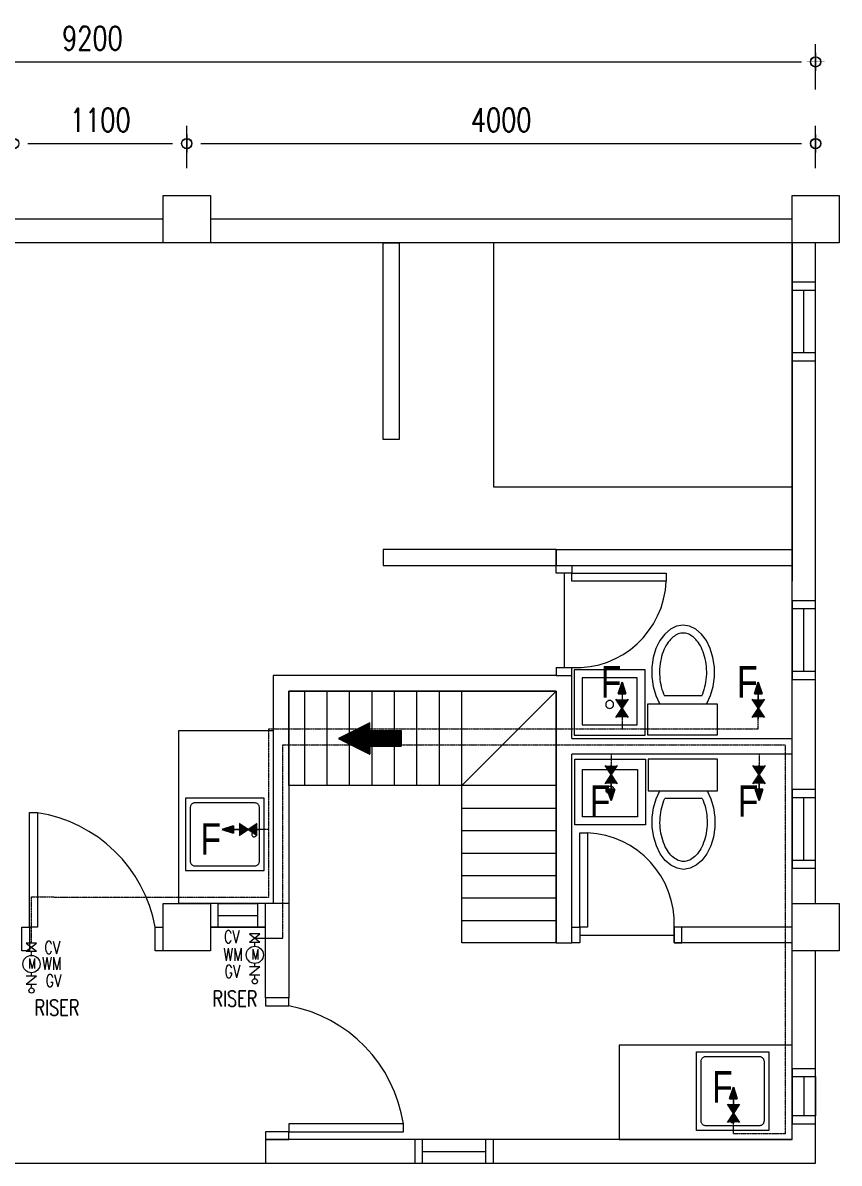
# Model space of a CAD drawing. Header units: millimetres. Extents: x 1634676 to 2610633, y -385676 to -37463.
# Drawn here: x 2103232 to 2108424, y -230924 to -223676 of the extents above; entities that cross this region are included whole.
import ezdxf

# ---------------------------------------------------------------- set-up
doc = ezdxf.new("R2010")
doc.units = ezdxf.units.MM
doc.header["$MEASUREMENT"] = 0
doc.linetypes.add('CENTER', pattern=[2, 1.25, -0.25, 0.25, -0.25])
doc.linetypes.add('PHANTOMX2', pattern=[5, 2.5, -0.5, 0.5, -0.5, 0.5, -0.5])
doc.layers.get('0').update_dxf_attribs({"lineweight": 15})
doc.layers.get('Defpoints').update_dxf_attribs({"color": 250})
for name, color, linetype, lineweight in [('.1', 1, 'Continuous', 9), ('.15', 7, 'Continuous', 15), ('.2', 2, 'Continuous', 20), ('ST-DIM_E', 250, 'Continuous', 13), ('ST-HATCH_E', 250, 'Continuous', 9)]:
    doc.layers.add(name, color=color, linetype=linetype, lineweight=lineweight)
doc.layers.add('WATER LINE', color=2, linetype='CENTER')
doc.styles.add('specs100', font='GOTHIC.TTF', dxfattribs={"height": 0.21})
doc.styles.add('ST_TEXT', font='romans.shx', dxfattribs={"width": 0.75})
doc.dimstyles.new('ST_D75', dxfattribs={"dimscale": 75, "dimtxt": 2, "dimasz": 1.2, "dimexe": 1.5, "dimexo": 1, "dimgap": 1, "dimtad": 1, "dimdec": 0, "dimzin": 1, "dimdsep": 46, "dimtxsty": 'ST_TEXT', "dimblk": 'OpenIndicator', "dimcen": 1, "dimclrd": 256, "dimclre": 256, "dimclrt": 7, "dimadec": 0, "dimazin": 0, "dimtfac": 1, "dimtdec": 0, "dimtix": 1, "dimtmove": 2, "dimatfit": 3, "dimldrblk": 'OPEN90', "dimfxl": 0.075, "dimlwd": -1, "dimlwe": -1, "dimarcsym": 0})

# ---------------------------------------------------------------- blocks, each defined once
blk = doc.blocks.new('890980890000')
at = {"layer": '.1'}
h = blk.add_hatch(dxfattribs=at)
h.set_pattern_fill('_USER', color=256, scale=0.5, angle=180, pattern_type=0)
h.set_pattern_definition([(180, (2050568.2509, -104537), (-2e-16, -0.5), [])])
h.paths.add_polyline_path([(2034683.3, -111297), (2034883.3, -111397), (2034883.3, -111347), (2034883.3, -111247), (2034883.3, -111197)])
h.paths.add_polyline_path([(2034883.3, -111247), (2034883.3, -111347), (2035083.3, -111347), (2035083.3, -111247)])
for p, q in [((2037719, -107997), (2028519, -107997)), ((2037719, -113997), (2037719, -107997)), ((2037569, -108147), (2028669, -108147)), ((2034969, -108147), (2035069, -108147)), ((2034969, -109397), (2034969, -108147)), ((2035669, -108147), (2034969, -108147)), ((2035069, -108147), (2035069, -109397)), ((2037569, -108147), (2035669, -108147)), ((2035669, -108147), (2035669, -109697)), ((2037569, -113847), (2037569, -108147)), ((2037569, -108147), (2037569, -110147)), ((2035069, -109397), (2034969, -109397)), ((2035669, -109697), (2037569, -109697)), ((2036069, -110097), (2034969, -110097)), ((2034969, -110097), (2034969, -110197)), ((2036069, -110097), (2037569, -110097)), ((2036069, -110097), (2036069, -110197)), ((2036069, -110197), (2036069, -110097)), ((2037569, -110097), (2037569, -110297)), ((2034969, -110197), (2036069, -110197)), ((2036069, -110197), (2037569, -110197)), ((2036069, -110197), (2036169, -110197)), ((2036069, -110247), (2036069, -110197)), ((2036069, -110197), (2036069, -110197)), ((2036169, -110247), (2036069, -110247)), ((2036119, -110247), (2036119, -110847)), ((2036169, -110197), (2036169, -110247)), ((2036169, -110247), (2036769, -110247)), ((2036169, -110297), (2036169, -110247)), ((2036769, -110247), (2036769, -110297)), ((2036769, -110297), (2036169, -110297)), ((2036795.4, -110602.8), (2036759.3, -110633.8)), ((2036835, -110583.6), (2036795.4, -110602.8)), ((2036876.3, -110577.1), (2036835, -110583.6)), ((2036917.7, -110583.6), (2036876.3, -110577.1)), ((2036957.3, -110602.8), (2036917.7, -110583.6)), ((2036993.4, -110633.8), (2036957.3, -110602.8)), ((2036728.3, -110675.4), (2036703.6, -110725.8)), ((2036759.3, -110633.8), (2036728.3, -110675.4)), ((2036788.6, -110676.3), (2036781.1, -110686.1)), ((2036796.4, -110667.3), (2036788.6, -110676.3)), ((2036804.4, -110659.3), (2036796.4, -110667.3)), ((2036812.5, -110652.2), (2036804.4, -110659.3)), ((2036820.6, -110646.1), (2036812.5, -110652.2)), ((2036828.7, -110640.8), (2036820.6, -110646.1)), ((2036836.8, -110636.5), (2036828.7, -110640.8)), ((2036844.9, -110633), (2036836.8, -110636.5)), ((2036852.9, -110630.4), (2036844.9, -110633)), ((2036860.7, -110628.5), (2036852.9, -110630.4)), ((2036868.6, -110627.4), (2036860.7, -110628.5)), ((2036876.3, -110627.1), (2036868.6, -110627.4)), ((2036884.1, -110627.4), (2036876.3, -110627.1)), ((2036891.9, -110628.5), (2036884.1, -110627.4)), ((2036899.8, -110630.4), (2036891.9, -110628.5)), ((2036907.8, -110633), (2036899.8, -110630.4)), ((2036915.8, -110636.5), (2036907.8, -110633)), ((2036923.9, -110640.8), (2036915.8, -110636.5)), ((2036932.1, -110646.1), (2036923.9, -110640.8)), ((2036940.2, -110652.2), (2036932.1, -110646.1)), ((2036948.3, -110659.3), (2036940.2, -110652.2)), ((2036956.3, -110667.3), (2036948.3, -110659.3)), ((2036964, -110676.3), (2036956.3, -110667.3)), ((2036971.6, -110686.1), (2036964, -110676.3)), ((2037024.4, -110675.4), (2036993.4, -110633.8)), ((2037049, -110725.8), (2037024.4, -110675.4)), ((2036703.6, -110725.8), (2036686.5, -110782.6)), ((2036748.9, -110747.4), (2036743.9, -110761.7)), ((2036754.4, -110733.7), (2036748.9, -110747.4)), ((2036760.5, -110720.6), (2036754.4, -110733.7)), ((2036767, -110708.3), (2036760.5, -110720.6)), ((2036773.8, -110696.8), (2036767, -110708.3)), ((2036781.1, -110686.1), (2036773.8, -110696.8)), ((2036978.8, -110696.8), (2036971.6, -110686.1)), ((2036985.7, -110708.3), (2036978.8, -110696.8)), ((2036992.2, -110720.6), (2036985.7, -110708.3)), ((2036998.2, -110733.7), (2036992.2, -110720.6)), ((2037003.8, -110747.4), (2036998.2, -110733.7)), ((2037008.8, -110761.7), (2037003.8, -110747.4)), ((2037066.2, -110782.6), (2037049, -110725.8)), ((2036686.5, -110782.6), (2036677.6, -110843.6)), ((2036730, -110823.6), (2036728.1, -110839.9)), ((2036732.5, -110807.5), (2036730, -110823.6)), ((2036735.7, -110791.8), (2036732.5, -110807.5)), ((2036739.5, -110776.5), (2036735.7, -110791.8)), ((2036743.9, -110761.7), (2036739.5, -110776.5)), ((2037013.2, -110776.5), (2037008.8, -110761.7)), ((2037017, -110791.8), (2037013.2, -110776.5)), ((2037020.2, -110807.5), (2037017, -110791.8)), ((2037022.7, -110823.6), (2037020.2, -110807.5)), ((2037024.6, -110839.9), (2037022.7, -110823.6)), ((2037075.1, -110843.6), (2037066.2, -110782.6)), ((2036069, -110897), (2034269, -110897)), ((2034269, -110897), (2034269, -112347)), ((2036069, -110847), (2036069, -110897)), ((2036069, -110847), (2036169, -110847)), ((2036069, -110897), (2036169, -110897)), ((2036069, -110897), (2036169, -110897)), ((2036169, -110897), (2036169, -110847)), ((2036169, -111297), (2036169, -110897)), ((2036184.1, -110861.1), (2036184.1, -111277.1)), ((2036634.1, -110861.1), (2036184.1, -110861.1)), ((2036634.1, -111277.1), (2036634.1, -110861.1)), ((2036677.6, -110843.6), (2036677.3, -110906)), ((2036726.9, -110856.3), (2036726.4, -110872.9)), ((2036726.4, -110872.9), (2036726.5, -110889.5)), ((2036726.5, -110889.5), (2036727.4, -110906)), ((2036728.1, -110839.9), (2036726.9, -110856.3)), ((2037025.8, -110856.3), (2037024.6, -110839.9)), ((2037025.3, -110906), (2037026.1, -110889.5)), ((2037026.3, -110872.9), (2037025.8, -110856.3)), ((2037026.1, -110889.5), (2037026.3, -110872.9)), ((2037075.4, -110906), (2037075.1, -110843.6)), ((2036234.1, -110911.1), (2036234.1, -111211.1)), ((2036584.1, -110911.1), (2036234.1, -110911.1)), ((2036584.1, -111211.1), (2036584.1, -110911.1)), ((2036677.3, -110906), (2036685.6, -110967.2)), ((2036685.6, -110967.2), (2036702.1, -111024.4)), ((2036727.4, -110906), (2036728.9, -110922.4)), ((2036728.9, -110922.4), (2036731.1, -110938.6)), ((2036731.1, -110938.6), (2036734, -110954.5)), ((2036734, -110954.5), (2036737.5, -110970)), ((2036737.5, -110970), (2036741.6, -110985.1)), ((2037011, -110985.1), (2037015.2, -110970)), ((2037015.2, -110970), (2037018.7, -110954.5)), ((2037018.7, -110954.5), (2037021.5, -110938.6)), ((2037021.5, -110938.6), (2037023.7, -110922.4)), ((2037023.7, -110922.4), (2037025.3, -110906)), ((2037050.6, -111024.4), (2037067.1, -110967.2)), ((2037067.1, -110967.2), (2037075.4, -110906)), ((2034369, -110997), (2036069, -110997)), ((2036069, -110997), (2034369, -110997)), ((2034369, -110997), (2034369, -110997)), ((2034369, -110997), (2034369, -112347)), ((2034469, -111597), (2034469, -110997)), ((2034611.8, -111597), (2034611.8, -110997)), ((2034754.7, -111597), (2034754.7, -110997)), ((2034897.5, -111597), (2034897.5, -110997)), ((2035040.4, -111597), (2035040.4, -110997)), ((2035183.3, -111597), (2035183.3, -110997)), ((2035326.1, -111597), (2035326.1, -110997)), ((2035469, -111597), (2036069, -110997)), ((2036069, -110997), (2036069, -110997)), ((2036069, -112597), (2036069, -110997)), ((2036702.1, -111024.4), (2036726.2, -111075.3)), ((2036741.6, -110985.1), (2036746.3, -110999.7)), ((2036746.3, -110999.7), (2036751.6, -111013.7)), ((2036751.6, -111013.7), (2036757.4, -111027.1)), ((2036995.3, -111027.1), (2036757.4, -111027.1)), ((2036995.3, -111027.1), (2037001.1, -111013.7)), ((2037001.1, -111013.7), (2037006.3, -110999.7)), ((2037006.3, -110999.7), (2037011, -110985.1)), ((2037026.5, -111075.3), (2037050.6, -111024.4)), ((2036384.9, -111074.8), (2036384.1, -111081.2)), ((2036384.1, -111081.2), (2036384.9, -111087.7)), ((2036387.4, -111068.7), (2036384.9, -111074.8)), ((2036384.9, -111087.7), (2036387.4, -111093.7)), ((2036391.4, -111063.5), (2036387.4, -111068.7)), ((2036387.4, -111093.7), (2036391.4, -111098.9)), ((2036396.6, -111059.6), (2036391.4, -111063.5)), ((2036391.4, -111098.9), (2036396.6, -111102.9)), ((2036402.6, -111057.1), (2036396.6, -111059.6)), ((2036396.6, -111102.9), (2036402.6, -111105.4)), ((2036409.1, -111056.2), (2036402.6, -111057.1)), ((2036402.6, -111105.4), (2036409.1, -111106.2)), ((2036415.6, -111057.1), (2036409.1, -111056.2)), ((2036409.1, -111106.2), (2036415.6, -111105.4)), ((2036421.6, -111059.6), (2036415.6, -111057.1)), ((2036415.6, -111105.4), (2036421.6, -111102.9)), ((2036426.8, -111063.5), (2036421.6, -111059.6)), ((2036421.6, -111102.9), (2036426.8, -111098.9)), ((2036430.7, -111068.7), (2036426.8, -111063.5)), ((2036426.8, -111098.9), (2036430.7, -111093.7)), ((2036433.2, -111074.8), (2036430.7, -111068.7)), ((2036430.7, -111093.7), (2036433.2, -111087.7)), ((2036434.1, -111081.2), (2036433.2, -111074.8)), ((2036433.2, -111087.7), (2036434.1, -111081.2)), ((2036651.9, -111077.1), (2037091.9, -111077.1)), ((2036651.9, -111277.1), (2036651.9, -111077.1)), ((2037091.9, -111077.1), (2037091.9, -111277.1)), ((2033669, -111247), (2034269, -111247)), ((2033669, -112347), (2033669, -111247)), ((2034269, -111247), (2034269, -112347)), ((2034883.3, -111197), (2034683.3, -111297)), ((2034883.3, -111247), (2034883.3, -111197)), ((2036234.1, -111211.1), (2036584.1, -111211.1)), ((2034683.3, -111297), (2034883.3, -111397)), ((2036169, -111297), (2037569, -111297)), ((2036184.1, -111277.1), (2036634.1, -111277.1)), ((2037091.9, -111277.1), (2036651.9, -111277.1)), ((2034883.3, -111347), (2034883.3, -111397)), ((2037569, -111397), (2036169, -111397)), ((2036169, -112597), (2036169, -111397)), ((2036186.7, -111845.3), (2036186.7, -111429.3)), ((2036186.7, -111429.3), (2036636.7, -111429.3)), ((2036636.7, -111429.3), (2036636.7, -111845.3)), ((2037094.5, -111429.3), (2036654.5, -111429.3)), ((2036654.5, -111429.3), (2036654.5, -111629.3)), ((2037094.5, -111629.3), (2037094.5, -111429.3)), ((2036236.7, -111795.3), (2036236.7, -111495.3)), ((2036236.7, -111495.3), (2036586.7, -111495.3)), ((2036586.7, -111495.3), (2036586.7, -111795.3)), ((2036386.7, -111625.2), (2036387.5, -111618.7)), ((2036387.5, -111631.6), (2036386.7, -111625.2)), ((2036387.5, -111618.7), (2036390, -111612.7)), ((2036390, -111612.7), (2036394, -111607.5)), ((2036394, -111607.5), (2036399.2, -111603.5)), ((2036399.2, -111603.5), (2036405.2, -111601)), ((2036405.2, -111601), (2036411.7, -111600.2)), ((2036411.7, -111600.2), (2036418.1, -111601)), ((2036418.1, -111601), (2036424.2, -111603.5)), ((2036424.2, -111603.5), (2036429.3, -111607.5)), ((2036429.3, -111607.5), (2036433.3, -111612.7)), ((2036433.3, -111612.7), (2036435.8, -111618.7)), ((2036435.8, -111618.7), (2036436.7, -111625.2)), ((2036436.7, -111625.2), (2036435.8, -111631.6)), ((2033710.9, -111677.1), (2033710.9, -112137.1)), ((2034210.9, -111677.1), (2033710.9, -111677.1)), ((2034210.9, -112137.1), (2034210.9, -111677.1)), ((2036390, -111637.7), (2036387.5, -111631.6)), ((2036394, -111642.9), (2036390, -111637.7)), ((2036399.2, -111646.8), (2036394, -111642.9)), ((2036405.2, -111649.3), (2036399.2, -111646.8)), ((2036411.7, -111650.2), (2036405.2, -111649.3)), ((2036418.1, -111649.3), (2036411.7, -111650.2)), ((2036424.2, -111646.8), (2036418.1, -111649.3)), ((2036429.3, -111642.9), (2036424.2, -111646.8)), ((2036433.3, -111637.7), (2036429.3, -111642.9)), ((2036435.8, -111631.6), (2036433.3, -111637.7)), ((2036654.5, -111629.3), (2037094.5, -111629.3)), ((2036688.1, -111739.2), (2036704.7, -111682)), ((2036704.7, -111682), (2036728.8, -111631.1)), ((2036748.9, -111706.7), (2036754.2, -111692.7)), ((2036754.2, -111692.7), (2036760, -111679.3)), ((2036997.9, -111679.3), (2036760, -111679.3)), ((2036997.9, -111679.3), (2037003.6, -111692.7)), ((2037003.6, -111692.7), (2037008.9, -111706.7)), ((2037029, -111631.1), (2037053.1, -111682)), ((2037053.1, -111682), (2037069.7, -111739.2)), ((2033741.1, -111733.2), (2033740.9, -111737.1)), ((2033740.9, -111737.1), (2033740.9, -112077.1)), ((2033741.9, -111729.3), (2033741.1, -111733.2)), ((2033743.2, -111725.6), (2033741.9, -111729.3)), ((2033744.9, -111722.1), (2033743.2, -111725.6)), ((2033747.1, -111718.8), (2033744.9, -111722.1)), ((2033749.7, -111715.9), (2033747.1, -111718.8)), ((2033752.6, -111713.3), (2033749.7, -111715.9)), ((2033755.9, -111711.1), (2033752.6, -111713.3)), ((2033759.4, -111709.4), (2033755.9, -111711.1)), ((2033763.1, -111708.1), (2033759.4, -111709.4)), ((2033767, -111707.3), (2033763.1, -111708.1)), ((2033770.9, -111707.1), (2033767, -111707.3)), ((2034150.9, -111707.1), (2033770.9, -111707.1)), ((2034154.8, -111707.3), (2034150.9, -111707.1)), ((2034158.6, -111708.1), (2034154.8, -111707.3)), ((2034162.4, -111709.4), (2034158.6, -111708.1)), ((2034165.9, -111711.1), (2034162.4, -111709.4)), ((2034169.1, -111713.3), (2034165.9, -111711.1)), ((2034172.1, -111715.9), (2034169.1, -111713.3)), ((2034174.7, -111718.8), (2034172.1, -111715.9)), ((2034176.9, -111722.1), (2034174.7, -111718.8)), ((2034178.6, -111725.6), (2034176.9, -111722.1)), ((2034179.9, -111729.3), (2034178.6, -111725.6)), ((2034180.6, -111733.2), (2034179.9, -111729.3)), ((2034180.9, -111737.1), (2034180.6, -111733.2)), ((2034180.9, -112077.1), (2034180.9, -111737.1)), ((2035469, -111739.9), (2036069, -111739.9)), ((2036679.8, -111800.4), (2036688.1, -111739.2)), ((2036731.5, -111784), (2036733.7, -111767.8)), ((2036733.7, -111767.8), (2036736.6, -111751.9)), ((2036736.6, -111751.9), (2036740.1, -111736.4)), ((2036740.1, -111736.4), (2036744.2, -111721.3)), ((2036744.2, -111721.3), (2036748.9, -111706.7)), ((2037008.9, -111706.7), (2037013.6, -111721.3)), ((2037013.6, -111721.3), (2037017.7, -111736.4)), ((2037017.7, -111736.4), (2037021.2, -111751.9)), ((2037021.2, -111751.9), (2037024.1, -111767.8)), ((2037024.1, -111767.8), (2037026.3, -111784)), ((2037069.7, -111739.2), (2037078, -111800.4)), ((2036586.7, -111795.3), (2036236.7, -111795.3)), ((2036680.2, -111862.8), (2036679.8, -111800.4)), ((2036728.9, -111833.5), (2036729.1, -111816.9)), ((2036729.5, -111850.1), (2036728.9, -111833.5)), ((2036729.1, -111816.9), (2036730, -111800.4)), ((2036730, -111800.4), (2036731.5, -111784)), ((2037026.3, -111784), (2037027.9, -111800.4)), ((2037027.9, -111800.4), (2037028.7, -111816.9)), ((2037028.9, -111833.5), (2037028.4, -111850.1)), ((2037028.7, -111816.9), (2037028.9, -111833.5)), ((2037078, -111800.4), (2037077.7, -111862.8)), ((2034132.8, -111903.2), (2034132.3, -111907.1)), ((2034132.3, -111907.1), (2034132.8, -111911)), ((2034134.3, -111899.6), (2034132.8, -111903.2)), ((2034132.8, -111911), (2034134.3, -111914.6)), ((2034136.7, -111896.5), (2034134.3, -111899.6)), ((2034134.3, -111914.6), (2034136.7, -111917.7)), ((2034139.8, -111894.1), (2034136.7, -111896.5)), ((2034143.4, -111892.6), (2034139.8, -111894.1)), ((2034147.3, -111892.1), (2034143.4, -111892.6)), ((2034151.2, -111892.6), (2034147.3, -111892.1)), ((2034154.8, -111894.1), (2034151.2, -111892.6)), ((2034157.9, -111896.5), (2034154.8, -111894.1)), ((2034160.3, -111899.6), (2034157.9, -111896.5)), ((2034157.9, -111917.7), (2034160.3, -111914.6)), ((2034161.8, -111903.2), (2034160.3, -111899.6)), ((2034160.3, -111914.6), (2034161.8, -111911)), ((2034162.3, -111907.1), (2034161.8, -111903.2)), ((2034161.8, -111911), (2034162.3, -111907.1)), ((2035469, -111882.7), (2036069, -111882.7)), ((2036636.7, -111845.3), (2036186.7, -111845.3)), ((2036219, -112497), (2036219, -111897)), ((2036219, -111897), (2036269, -111897)), ((2036269, -111897), (2036269, -112497)), ((2036689.1, -111923.8), (2036680.2, -111862.8)), ((2036730.7, -111866.5), (2036729.5, -111850.1)), ((2036732.5, -111882.8), (2036730.7, -111866.5)), ((2036735.1, -111898.9), (2036732.5, -111882.8)), ((2036738.3, -111914.6), (2036735.1, -111898.9)), ((2036742.1, -111929.9), (2036738.3, -111914.6)), ((2037019.6, -111914.6), (2037015.7, -111929.9)), ((2037022.8, -111898.9), (2037019.6, -111914.6)), ((2037025.3, -111882.8), (2037022.8, -111898.9)), ((2037027.2, -111866.5), (2037025.3, -111882.8)), ((2037028.4, -111850.1), (2037027.2, -111866.5)), ((2037077.7, -111862.8), (2037068.7, -111923.8)), ((2034136.7, -111917.7), (2034139.8, -111920.1)), ((2034139.8, -111920.1), (2034143.4, -111921.6)), ((2034143.4, -111921.6), (2034147.3, -111922.1)), ((2034147.3, -111922.1), (2034151.2, -111921.6)), ((2034151.2, -111921.6), (2034154.8, -111920.1)), ((2034154.8, -111920.1), (2034157.9, -111917.7)), ((2036706.2, -111980.6), (2036689.1, -111923.8)), ((2036730.8, -112031), (2036706.2, -111980.6)), ((2036746.5, -111944.7), (2036742.1, -111929.9)), ((2036751.5, -111959), (2036746.5, -111944.7)), ((2036757, -111972.7), (2036751.5, -111959)), ((2036763, -111985.8), (2036757, -111972.7)), ((2036769.5, -111998.1), (2036763, -111985.8)), ((2036994.8, -111985.8), (2036988.3, -111998.1)), ((2037000.8, -111972.7), (2036994.8, -111985.8)), ((2037006.3, -111959), (2037000.8, -111972.7)), ((2037011.3, -111944.7), (2037006.3, -111959)), ((2037015.7, -111929.9), (2037011.3, -111944.7)), ((2037051.6, -111980.6), (2037027, -112031)), ((2037068.7, -111923.8), (2037051.6, -111980.6)), ((2035469, -112025.6), (2036069, -112025.6)), ((2036761.8, -112072.6), (2036730.8, -112031)), ((2036776.4, -112009.6), (2036769.5, -111998.1)), ((2036783.7, -112020.3), (2036776.4, -112009.6)), ((2036791.2, -112030.1), (2036783.7, -112020.3)), ((2036799, -112039.1), (2036791.2, -112030.1)), ((2036806.9, -112047.1), (2036799, -112039.1)), ((2036815, -112054.2), (2036806.9, -112047.1)), ((2036823.2, -112060.3), (2036815, -112054.2)), ((2036831.3, -112065.6), (2036823.2, -112060.3)), ((2036934.7, -112060.3), (2036926.5, -112065.6)), ((2036942.8, -112054.2), (2036934.7, -112060.3)), ((2036950.9, -112047.1), (2036942.8, -112054.2)), ((2036958.8, -112039.1), (2036950.9, -112047.1)), ((2036966.6, -112030.1), (2036958.8, -112039.1)), ((2036974.2, -112020.3), (2036966.6, -112030.1)), ((2036981.4, -112009.6), (2036974.2, -112020.3)), ((2036988.3, -111998.1), (2036981.4, -112009.6)), ((2037027, -112031), (2036996, -112072.6)), ((2033740.9, -112077.1), (2033741.1, -112081)), ((2033741.1, -112081), (2033741.9, -112084.8)), ((2033741.9, -112084.8), (2033743.2, -112088.6)), ((2033743.2, -112088.6), (2033744.9, -112092.1)), ((2033744.9, -112092.1), (2033747.1, -112095.3)), ((2033747.1, -112095.3), (2033749.7, -112098.3)), ((2033749.7, -112098.3), (2033752.6, -112100.9)), ((2033752.6, -112100.9), (2033755.9, -112103.1)), ((2033755.9, -112103.1), (2033759.4, -112104.8)), ((2033759.4, -112104.8), (2033763.1, -112106.1)), ((2033763.1, -112106.1), (2033767, -112106.8)), ((2033767, -112106.8), (2033770.9, -112107.1)), ((2033770.9, -112107.1), (2034150.9, -112107.1)), ((2034150.9, -112107.1), (2034154.8, -112106.8)), ((2034154.8, -112106.8), (2034158.6, -112106.1)), ((2034158.6, -112106.1), (2034162.4, -112104.8)), ((2034162.4, -112104.8), (2034165.9, -112103.1)), ((2034165.9, -112103.1), (2034169.1, -112100.9)), ((2034169.1, -112100.9), (2034172.1, -112098.3)), ((2034172.1, -112098.3), (2034174.7, -112095.3)), ((2034174.7, -112095.3), (2034176.9, -112092.1)), ((2034176.9, -112092.1), (2034178.6, -112088.6)), ((2034178.6, -112088.6), (2034179.9, -112084.8)), ((2034179.9, -112084.8), (2034180.6, -112081)), ((2034180.6, -112081), (2034180.9, -112077.1)), ((2036797.9, -112103.6), (2036761.8, -112072.6)), ((2036837.5, -112122.8), (2036797.9, -112103.6)), ((2036839.4, -112069.9), (2036831.3, -112065.6)), ((2036878.9, -112129.3), (2036837.5, -112122.8)), ((2036847.5, -112073.4), (2036839.4, -112069.9)), ((2036855.4, -112076), (2036847.5, -112073.4)), ((2036863.3, -112077.9), (2036855.4, -112076)), ((2036871.1, -112079), (2036863.3, -112077.9)), ((2036878.9, -112079.3), (2036871.1, -112079)), ((2036886.7, -112079), (2036878.9, -112079.3)), ((2036920.3, -112122.8), (2036878.9, -112129.3)), ((2036894.5, -112077.9), (2036886.7, -112079)), ((2036902.4, -112076), (2036894.5, -112077.9)), ((2036910.4, -112073.4), (2036902.4, -112076)), ((2036918.4, -112069.9), (2036910.4, -112073.4)), ((2036926.5, -112065.6), (2036918.4, -112069.9)), ((2036959.9, -112103.6), (2036920.3, -112122.8)), ((2036996, -112072.6), (2036959.9, -112103.6)), ((2033710.9, -112136.8), (2034210.9, -112136.8)), ((2035469, -112168.4), (2036069, -112168.4)), ((2034269, -112347), (2033669, -112347)), ((2033919, -112347), (2033869, -112347)), ((2033869, -112347), (2033869, -112497)), ((2034369, -112347), (2033869, -112347)), ((2033919, -112497), (2033919, -112347)), ((2033919, -112347), (2034169, -112347)), ((2034219, -112347), (2034169, -112347)), ((2034169, -112347), (2034169, -112497)), ((2034219, -112497), (2034219, -112347)), ((2034369, -112347), (2034369, -112947)), ((2035469, -112311.3), (2036069, -112311.3)), ((2033919, -112422), (2034169, -112422)), ((2035469, -112454.2), (2036069, -112454.2)), ((2034219, -112497), (2033869, -112497)), ((2033869, -112497), (2033919, -112497)), ((2033919, -112497), (2034169, -112497)), ((2034169, -112497), (2034219, -112497)), ((2034219, -112947), (2034219, -112497)), ((2036169, -112597), (2036169, -112497)), ((2036169, -112497), (2036219, -112497)), ((2036219, -112497), (2036219, -112597)), ((2036269, -112497), (2036219, -112497)), ((2036219, -112547), (2036819, -112547)), ((2036869, -112497), (2036819, -112497)), ((2036819, -112597), (2036819, -112497)), ((2037569, -112497), (2036819, -112497)), ((2036819, -112497), (2036819, -112597)), ((2036869, -112597), (2036869, -112497)), ((2036069, -112597), (2036169, -112597)), ((2036219, -112597), (2036169, -112597)), ((2036819, -112597), (2036869, -112597)), ((2037569, -112597), (2036819, -112597)), ((2034369, -112947), (2034219, -112947)), ((2036469, -113247), (2036469, -113847)), ((2037569, -113247), (2036469, -113247)), ((2036960.7, -113288.9), (2037420.7, -113288.9)), ((2036960.7, -113788.9), (2036960.7, -113288.9)), ((2037420.4, -113288.9), (2037420.4, -113788.9)), ((2037569, -113847), (2037569, -113247)), ((2036990.7, -113348.9), (2036990.9, -113344.9)), ((2036990.7, -113728.9), (2036990.7, -113348.9)), ((2036990.9, -113344.9), (2036991.7, -113341.1)), ((2036991.7, -113341.1), (2036993, -113337.4)), ((2036993, -113337.4), (2036994.7, -113333.9)), ((2036994.7, -113333.9), (2036996.9, -113330.6)), ((2036996.9, -113330.6), (2036999.5, -113327.6)), ((2036999.5, -113327.6), (2037002.4, -113325.1)), ((2037002.4, -113325.1), (2037005.7, -113322.9)), ((2037005.7, -113322.9), (2037009.2, -113321.1)), ((2037009.2, -113321.1), (2037012.9, -113319.9)), ((2037012.9, -113319.9), (2037016.8, -113319.1)), ((2037016.8, -113319.1), (2037020.7, -113318.9)), ((2037020.7, -113318.9), (2037360.7, -113318.9)), ((2037360.7, -113318.9), (2037364.6, -113319.1)), ((2037364.6, -113319.1), (2037368.4, -113319.9)), ((2037368.4, -113319.9), (2037372.2, -113321.1)), ((2037372.2, -113321.1), (2037375.7, -113322.9)), ((2037375.7, -113322.9), (2037378.9, -113325.1)), ((2037378.9, -113325.1), (2037381.9, -113327.6)), ((2037381.9, -113327.6), (2037384.5, -113330.6)), ((2037384.5, -113330.6), (2037386.7, -113333.9)), ((2037386.7, -113333.9), (2037388.4, -113337.4)), ((2037388.4, -113337.4), (2037389.7, -113341.1)), ((2037389.7, -113341.1), (2037390.4, -113344.9)), ((2037390.4, -113344.9), (2037390.7, -113348.9)), ((2037390.7, -113348.9), (2037390.7, -113728.9)), ((2037569, -113397), (2037569, -113447)), ((2037719, -113397), (2037569, -113397)), ((2037719, -113447), (2037719, -113397)), ((2037569, -113447), (2037719, -113447)), ((2037569, -113447), (2037569, -113697)), ((2037644, -113447), (2037644, -113697)), ((2037719, -113447), (2037719, -113697)), ((2037175.7, -113725.3), (2037176.2, -113721.4)), ((2037176.2, -113729.2), (2037175.7, -113725.3)), ((2037176.2, -113721.4), (2037177.7, -113717.8)), ((2037177.7, -113717.8), (2037180.1, -113714.7)), ((2037180.1, -113714.7), (2037183.2, -113712.3)), ((2037183.2, -113712.3), (2037186.8, -113710.8)), ((2037186.8, -113710.8), (2037190.7, -113710.3)), ((2037190.7, -113710.3), (2037194.6, -113710.8)), ((2037194.6, -113710.8), (2037198.2, -113712.3)), ((2037198.2, -113712.3), (2037201.3, -113714.7)), ((2037201.3, -113714.7), (2037203.7, -113717.8)), ((2037203.7, -113717.8), (2037205.2, -113721.4)), ((2037205.2, -113721.4), (2037205.7, -113725.3)), ((2037205.7, -113725.3), (2037205.2, -113729.2)), ((2037569, -113697), (2037569, -113747)), ((2037719, -113697), (2037569, -113697)), ((2037719, -113747), (2037719, -113697)), ((2037420.7, -113788.9), (2036960.7, -113788.9)), ((2036990.9, -113732.8), (2036990.7, -113728.9)), ((2036991.7, -113736.6), (2036990.9, -113732.8)), ((2036993, -113740.3), (2036991.7, -113736.6)), ((2036994.7, -113743.9), (2036993, -113740.3)), ((2036996.9, -113747.1), (2036994.7, -113743.9)), ((2036999.5, -113750.1), (2036996.9, -113747.1)), ((2037002.4, -113752.7), (2036999.5, -113750.1)), ((2037005.7, -113754.8), (2037002.4, -113752.7)), ((2037009.2, -113756.6), (2037005.7, -113754.8)), ((2037012.9, -113757.8), (2037009.2, -113756.6)), ((2037016.8, -113758.6), (2037012.9, -113757.8)), ((2037020.7, -113758.9), (2037016.8, -113758.6)), ((2037360.7, -113758.9), (2037020.7, -113758.9)), ((2037177.7, -113732.8), (2037176.2, -113729.2)), ((2037180.1, -113735.9), (2037177.7, -113732.8)), ((2037183.2, -113738.3), (2037180.1, -113735.9)), ((2037186.8, -113739.8), (2037183.2, -113738.3)), ((2037190.7, -113740.3), (2037186.8, -113739.8)), ((2037194.6, -113739.8), (2037190.7, -113740.3)), ((2037198.2, -113738.3), (2037194.6, -113739.8)), ((2037201.3, -113735.9), (2037198.2, -113738.3)), ((2037203.7, -113732.8), (2037201.3, -113735.9)), ((2037205.2, -113729.2), (2037203.7, -113732.8)), ((2037364.6, -113758.6), (2037360.7, -113758.9)), ((2037368.4, -113757.8), (2037364.6, -113758.6)), ((2037372.2, -113756.6), (2037368.4, -113757.8)), ((2037375.7, -113754.8), (2037372.2, -113756.6)), ((2037378.9, -113752.7), (2037375.7, -113754.8)), ((2037381.9, -113750.1), (2037378.9, -113752.7)), ((2037384.5, -113747.1), (2037381.9, -113750.1)), ((2037386.7, -113743.9), (2037384.5, -113747.1)), ((2037388.4, -113740.3), (2037386.7, -113743.9)), ((2037389.7, -113736.6), (2037388.4, -113740.3)), ((2037390.4, -113732.8), (2037389.7, -113736.6)), ((2037390.7, -113728.9), (2037390.4, -113732.8)), ((2037569, -113747), (2037719, -113747)), ((2037569, -113847), (2034219, -113847)), ((2034219, -113847), (2034219, -113997)), ((2037569, -113847), (2036169, -113847)), ((2036469, -113847), (2037569, -113847)), ((2028519, -113997), (2037719, -113997))]:
    blk.add_line(p, q, dxfattribs=at)
for points in [[(2037719, -108397), (2037569, -108397), (2037569, -108897), (2037719, -108897), (2037719, -108397)], [(2037569, -108447), (2037569, -108447), (2037719, -108447)], [(2037644, -108847), (2037644, -108447)], [(2037719, -108847), (2037719, -108847), (2037569, -108847)], [(2037719, -110422), (2037569, -110422), (2037569, -110922), (2037719, -110922), (2037719, -110422)], [(2037569, -110472), (2037569, -110472), (2037719, -110472)], [(2037644, -110872), (2037644, -110472)], [(2037719, -110872), (2037719, -110872), (2037569, -110872)], [(2036069, -111597), (2036069, -112597), (2035469, -112597), (2035469, -110997)], [(2037719, -111622), (2037569, -111622), (2037569, -112122), (2037719, -112122), (2037719, -111622)], [(2037569, -111672), (2037569, -111672), (2037719, -111672)], [(2037644, -112072), (2037644, -111672)], [(2037719, -112072), (2037719, -112072), (2037569, -112072)], [(2035669, -113997), (2035669, -113847), (2035169, -113847), (2035169, -113997), (2035669, -113997)], [(2035219, -113997), (2035219, -113997), (2035219, -113847)], [(2035619, -113847), (2035619, -113847), (2035619, -113997)], [(2035219, -113922), (2035619, -113922)]]:
    blk.add_lwpolyline(points, dxfattribs=at)
for points in [[(2034369, -110997), (2036069, -110997), (2036069, -111597), (2034369, -111597)], [(2035083.3, -111347), (2034883.3, -111347), (2034883.3, -111247), (2035083.3, -111247)], [(2032719, -112497), (2032719, -111769), (2032769, -111769), (2032769, -112497)], [(2032669, -112647), (2032669, -112497), (2032719, -112497), (2032719, -112647)], [(2033519, -112647), (2033519, -112497), (2033569, -112497), (2033569, -112647)], [(2034219, -112997), (2034369, -112997), (2034369, -112947), (2034219, -112947)], [(2034219, -113847), (2034369, -113847), (2034369, -113797), (2034219, -113797)], [(2034369, -113797), (2035097, -113797), (2035097, -113747), (2034369, -113747)]]:
    blk.add_lwpolyline(points, close=True, dxfattribs=at)
for centre, radius, start, end in [((2036194, -110272), 575.5, 267.51045, 357.51045), ((2032630.6, -112661.9), 903.5, 10.51284, 81.19233), ((2036244, -112472), 575.5, 357.51045, 87.51045), ((2034204.1, -113885.3), 903.5, 8.80767, 79.48716)]:
    blk.add_arc(centre, radius, start, end, dxfattribs=at)
blk = doc.blocks.new('5675675757')
for points in [[(2049776.7, -47336.5), (2049776.7, -47036.5), (2049476.7, -47036.5), (2049476.7, -47336.5)], [(2053776.7, -47336.5), (2053776.7, -47036.5), (2053476.7, -47036.5), (2053476.7, -47336.5)], [(2049776.7, -51836.5), (2049776.7, -51536.5), (2049476.7, -51536.5), (2049476.7, -51836.5)], [(2053776.7, -51836.5), (2053776.7, -51536.5), (2053476.7, -51536.5), (2053476.7, -51836.5)]]:
    blk.add_wipeout(points).dxf.layer = 'ST-HATCH_E'
at = {"layer": '.15', "color": 6}
for points in [[(2049476.7, -47336.5), (2049476.7, -47036.5), (2049776.7, -47036.5), (2049776.7, -47336.5)], [(2053476.7, -47336.5), (2053476.7, -47036.5), (2053776.7, -47036.5), (2053776.7, -47336.5)], [(2049476.7, -51836.5), (2049476.7, -51536.5), (2049776.7, -51536.5), (2049776.7, -51836.5)], [(2053476.7, -51836.5), (2053476.7, -51536.5), (2053776.7, -51536.5), (2053776.7, -51836.5)]]:
    blk.add_lwpolyline(points, close=True, dxfattribs=at)
blk = doc.blocks.new('OpenIndicator')
at = {"layer": 'ST-DIM_E'}
h = blk.add_hatch(color=255, dxfattribs=at)
h.paths.add_polyline_path([(0.35, 0), (0.365, 0, 0.414214), (0, 0.365), (0, 0.35, -0.414214)])
h.paths.add_polyline_path([(0, 0.35), (0, 0.365, 0.414214), (-0.365, 0), (-0.35, 0, -0.414214)])
h.paths.add_polyline_path([(0, -0.35), (0, -0.365, 0.414214), (0.365, 0), (0.35, 0, -0.414214)])
h.paths.add_polyline_path([(-0.35, 0), (-0.365, 0, 0.414214), (0, -0.365), (0, -0.35, -0.414214)])
at = {"layer": 'ST-DIM_E', "color": 255}
blk.add_line((0, 0.634), (0, -0.634), dxfattribs=at)
at = {"layer": 'ST-DIM_E', "color": 255, "const_width": 0.01}
blk.add_lwpolyline([(-0.63, 0), (0.63, 0)], dxfattribs=at)
at = {"layer": 'ST-DIM_E', "color": 255}
for radius in [0.365, 0.35]:
    blk.add_circle((0, 0), radius, dxfattribs=at)
blk = doc.blocks.new('*D1991')
at = {"layer": 'Defpoints', "color": 0, "linetype": 'Continuous', "ltscale": 3, "transparency": 16777216}
for p in [(2108274.5, -223924), (2099074.5, -224174), (2108274.5, -224174)]:
    blk.add_point(p, dxfattribs=at)
at = {"layer": 'ST-DIM_E', "ltscale": 3, "transparency": 16777216}
for p, q in [((2099074.5, -224099), (2099074.5, -223811.5)), ((2108274.5, -224099), (2108274.5, -223811.5)), ((2099164.5, -223924), (2108184.5, -223924))]:
    blk.add_line(p, q, dxfattribs=at)
at = {"layer": 'ST-DIM_E', "linetype": 'Continuous', "ltscale": 3, "transparency": 16777216, "xscale": 90, "yscale": 90, "zscale": 90, "rotation": 180}
blk.add_blockref('OpenIndicator', (2099074.5, -223924), dxfattribs=at)
at = {"layer": 'ST-DIM_E', "linetype": 'Continuous', "ltscale": 3, "transparency": 16777216, "xscale": 90, "yscale": 90, "zscale": 90}
blk.add_blockref('OpenIndicator', (2108274.5, -223924), dxfattribs=at)
at = {"layer": 'ST-DIM_E', "color": 7, "linetype": 'Continuous', "ltscale": 3, "transparency": 16777216, "insert": (2103674.5, -223774), "char_height": 150, "attachment_point": 5, "style": 'ST_TEXT'}
blk.add_mtext('9200', dxfattribs=at)
blk = doc.blocks.new('_Open90')
at = {"color": 0, "linetype": 'ByBlock', "lineweight": -2}
for p, q in [((0, 0), (-1, 0)), ((-0.5, 0.5), (0, 0)), ((0, 0), (-0.5, -0.5))]:
    blk.add_line(p, q, dxfattribs=at)
blk = doc.blocks.new('*D1997')
at = {"layer": 'Defpoints', "color": 0, "linetype": 'Continuous', "ltscale": 3, "transparency": 16777216}
for p in [(2108274.5, -224443.2), (2104274.5, -224674), (2108274.5, -224674)]:
    blk.add_point(p, dxfattribs=at)
at = {"layer": 'ST-DIM_E', "ltscale": 3, "transparency": 16777216}
for p, q in [((2104274.5, -224599), (2104274.5, -224330.7)), ((2108274.5, -224599), (2108274.5, -224330.7)), ((2104364.5, -224443.2), (2108184.5, -224443.2))]:
    blk.add_line(p, q, dxfattribs=at)
at = {"layer": 'ST-DIM_E', "linetype": 'Continuous', "ltscale": 3, "transparency": 16777216, "xscale": 90, "yscale": 90, "zscale": 90, "rotation": 180}
blk.add_blockref('OpenIndicator', (2104274.5, -224443.2), dxfattribs=at)
at = {"layer": 'ST-DIM_E', "linetype": 'Continuous', "ltscale": 3, "transparency": 16777216, "xscale": 90, "yscale": 90, "zscale": 90}
blk.add_blockref('OpenIndicator', (2108274.5, -224443.2), dxfattribs=at)
at = {"layer": 'ST-DIM_E', "color": 7, "linetype": 'Continuous', "ltscale": 3, "transparency": 16777216, "insert": (2106274.5, -224293.2), "char_height": 150, "attachment_point": 5, "style": 'ST_TEXT'}
blk.add_mtext('4000', dxfattribs=at)
blk = doc.blocks.new('*D2001')
at = {"layer": 'Defpoints', "color": 0, "linetype": 'Continuous', "ltscale": 3, "transparency": 16777216}
for p in [(2104274.5, -224443.2), (2103174.5, -224674), (2104274.5, -224674)]:
    blk.add_point(p, dxfattribs=at)
at = {"layer": 'ST-DIM_E', "ltscale": 3, "transparency": 16777216}
for p, q in [((2103174.5, -224599), (2103174.5, -224330.7)), ((2104274.5, -224599), (2104274.5, -224330.7)), ((2103264.5, -224443.2), (2104184.5, -224443.2))]:
    blk.add_line(p, q, dxfattribs=at)
at = {"layer": 'ST-DIM_E', "linetype": 'Continuous', "ltscale": 3, "transparency": 16777216, "xscale": 90, "yscale": 90, "zscale": 90, "rotation": 180}
blk.add_blockref('OpenIndicator', (2103174.5, -224443.2), dxfattribs=at)
at = {"layer": 'ST-DIM_E', "linetype": 'Continuous', "ltscale": 3, "transparency": 16777216, "xscale": 90, "yscale": 90, "zscale": 90}
blk.add_blockref('OpenIndicator', (2104274.5, -224443.2), dxfattribs=at)
at = {"layer": 'ST-DIM_E', "color": 7, "linetype": 'Continuous', "ltscale": 3, "transparency": 16777216, "insert": (2103724.5, -224293.2), "char_height": 150, "attachment_point": 5, "style": 'ST_TEXT'}
blk.add_mtext('1100', dxfattribs=at)
blk = doc.blocks.new('A$C2B457572')
at = {"layer": 'WATER LINE'}
for points in [[(-0.0478, 0.0717), (0, 0), (0.0478, 0.0717)], [(0, 0), (-0.0478, -0.0717), (0.0478, -0.0717)], [(0.0299, -0.1148), (-0.0299, -0.1148), (0, -0.2046)]]:
    blk.add_hatch(color=256, dxfattribs=at).paths.add_polyline_path(points)
for p, q in [((0.0478, -0.0717), (-0.0478, 0.0717)), ((-0.0478, -0.0717), (0.0478, 0.0717))]:
    blk.add_line(p, q, dxfattribs=at)
blk.add_lwpolyline([(-0.0299, -0.1148), (0, -0.2046), (0, -0.2046), (0.0299, -0.1148)], close=True, dxfattribs=at)

msp = doc.modelspace()

# ---------------------------------------------------------------- linework, layer by layer
at = {"layer": '.1', "color": 1, "linetype": 'Continuous', "ltscale": 0.3}
for p, q in [((2104674.262, -229674.792, 0), (2104739.39, -229674.792, 0)), ((2104674.262, -229727.326, 0), (2104739.39, -229674.792, 0)), ((2103253.762, -229733.292, 0), (2103318.89, -229733.292, 0)), ((2103253.762, -229785.826, 0), (2103318.89, -229733.292, 0)), ((2104674.262, -229727.326, 0), (2104739.39, -229727.326, 0)), ((2104707.604, -229751.5, 0), (2104707.639, -229727.326, 0)), ((2103253.762, -229785.826, 0), (2103318.89, -229785.826, 0)), ((2103287.104, -229810, 0), (2103287.139, -229785.826, 0))]:
    msp.add_line(p, q, dxfattribs=at)
at = {"layer": '.1', "color": 1, "linetype": 'Continuous', "ltscale": 3}
for p, q in [((2104707.715, -229674.792, 0), (2104707.744, -229654.668)), ((2103287.215, -229733.292, 0), (2103287.244, -229713.168))]:
    msp.add_line(p, q, dxfattribs=at)
at = {"layer": '.1', "color": 1, "linetype": 'Continuous', "ltscale": 0.3}
for centre in [(2104707.571, -229768, 0), (2103287.071, -229826.5, 0)]:
    msp.add_circle(centre, 16.5, dxfattribs=at)
at = {"layer": '.2', "color": 1, "linetype": 'PHANTOMX2', "ltscale": 1.5}
msp.add_line((2107751.5, -230441.369, 0), (2107751.5, -230672.758, 0), dxfattribs=at)
at = {"layer": '.2', "color": 1, "linetype": 'PHANTOMX2'}
for p, q in [((2107751.5, -230737, 0), (2107751.5, -230458.758, 0)), ((2108080.5, -230737, 0), (2107751.5, -230737, 0))]:
    msp.add_line(p, q, dxfattribs=at)

# ---------------------------------------------------------------- block references
at = {"layer": '.2', "color": 1}
msp.add_blockref('890980890000', (70555.519, -116927), dxfattribs=at)
at = {"layer": '.2', "color": 1, "linetype": 'PHANTOMX2', "ltscale": 1.5, "xscale": -807.4733333333335, "yscale": 807.4733333333335, "zscale": 807.4733333333335, "rotation": 180}
msp.add_blockref('A$C2B457572', (2107751.5, -230606.587, 0), dxfattribs=at)

# ---------------------------------------------------------------- texts
at = {"layer": '.1', "color": 1, "linetype": 'Continuous', "ltscale": 300, "insert": (2103290.431, -229655.005), "char_height": 64.5237, "attachment_point": 5, "style": 'ST_TEXT'}
msp.add_mtext('{\\C3;M}', dxfattribs=at)
at = {"layer": '.1', "color": 1, "attachment_point": 5, "style": 'ST_TEXT'}
for s, insert, char_height in [('{\\C2;WM}', (2103416.199, -229655.344, 0), 80), ('{\\C2;GV}', (2104564.397, -229705.274, 0), 80), ('{\\C2;GV}', (2103426.397, -229763.774, 0), 80), ('{\\C2;RISER}', (2104580.397, -229877.774, 0), 100), ('{\\C2;RISER}', (2103448.897, -229935.274, 0), 100)]:
    msp.add_mtext(s, dxfattribs=dict(at, insert=insert, char_height=char_height))
at = {"layer": '.2', "color": 1, "style": 'specs100', "width": 0.8}
msp.add_text('F', height=200, dxfattribs=at).set_placement((2107616.32, -230538.608, 0))

# ---------------------------------------------------------------- dimensions: what is measured, and where the dimension line sits
at = {"layer": 'ST-DIM_E', "color": 1, "linetype": 'Continuous', "ltscale": 3}
for base, p1, p2, picture, middle in [((2108274.5, -223924), (2099074.5, -224174), (2108274.5, -224174), '*D1991', (2103674.5, -223774)), ((2104274.5, -224443.196), (2103174.5, -224674), (2104274.5, -224674), '*D2001', (2103724.5, -224293.196)), ((2108274.5, -224443.196), (2104274.5, -224674), (2108274.5, -224674), '*D1997', (2106274.5, -224293.196))]:
    dim = msp.add_linear_dim(base=base, p1=p1, p2=p2, dimstyle='ST_D75', dxfattribs=at)
    dim.commit()
    dim.dimension.update_dxf_attribs({"geometry": picture, "text_midpoint": middle})

# ---------------------------------------------------------------- next in the draw order: block references
at = {"layer": '.2', "color": 1, "linetype": 'Continuous'}
msp.add_blockref('5675675757', (54647.848, -177737.5), dxfattribs=at)

# ---------------------------------------------------------------- next in the draw order: linework, layer by layer
at = {"layer": '.1', "color": 1, "linetype": 'Continuous', "ltscale": 0.3}
for p, q in [((2104674.262, -229465.998, 0), (2104739.39, -229518.532, 0)), ((2104674.262, -229518.532, 0), (2104739.39, -229465.998, 0)), ((2104739.39, -229465.998, 0), (2104674.262, -229465.998, 0)), ((2103253.762, -229524.498, 0), (2103318.89, -229577.032, 0)), ((2103253.762, -229577.032, 0), (2103318.89, -229524.498, 0)), ((2103318.89, -229524.498, 0), (2103253.762, -229524.498, 0)), ((2104674.262, -229518.532, 0), (2104739.39, -229518.532, 0)), ((2103253.762, -229577.032, 0), (2103318.89, -229577.032, 0))]:
    msp.add_line(p, q, dxfattribs=at)
at = {"layer": '.1', "color": 1, "linetype": 'PHANTOMX2', "ltscale": 1.5, "elevation": 0}
for points in [[(2103287.893, -229552.029), (2103287.901, -229549.494)], [(2104707.939, -229546.492), (2104708.308, -229518.532)], [(2104708.393, -229493.529), (2104708.401, -229490.994)], [(2103287.439, -229604.992), (2103287.808, -229577.032)]]:
    msp.add_lwpolyline(points, dxfattribs=at)
at = {"layer": '.1', "color": 1, "linetype": 'Continuous', "ltscale": 0.3}
for centre in [(2104707.252, -229599.806), (2103286.752, -229658.306)]:
    msp.add_circle(centre, 54.864, dxfattribs=at)
at = {"layer": '.2', "color": 1, "linetype": 'PHANTOMX2', "ltscale": 1.5}
for p, q in [((2107043, -227867.369, 0), (2107043, -228163, 0)), ((2107910, -227867.369, 0), (2107910, -228098.758, 0)), ((2106973.5, -228619.631, 0), (2106973.5, -228388.242, 0)), ((2107914.5, -228619.631, 0), (2107914.5, -228388.242, 0)), ((2104499.869, -228803, 0), (2104731.258, -228803, 0))]:
    msp.add_line(p, q, dxfattribs=at)
at = {"layer": '.2', "color": 1, "linetype": 'PHANTOMX2'}
for p, q in [((2107910, -228163, 0), (2107910, -227884.758, 0)), ((2104795.5, -229232.5, 0), (2104795.5, -228163, 0)), ((2104795.5, -228163, 0), (2107910, -228163, 0)), ((2104885, -229492.265, 0), (2104885, -228265.5, 0)), ((2104885, -228265.5, 0), (2108080.5, -228265.5, 0)), ((2106973.5, -228324), (2106973.5, -228602.242, 0)), ((2107914.5, -228324), (2107914.5, -228602.242, 0)), ((2108080.5, -228265.5, 0), (2108080.5, -230737, 0)), ((2104795.5, -228803, 0), (2104517.258, -228803, 0)), ((2103286.326, -229524.498, 0), (2103286.326, -229232, 0)), ((2103286.326, -229232, 0), (2104795.5, -229232.5, 0))]:
    msp.add_line(p, q, dxfattribs=at)
at = {"layer": '.2', "color": 1, "linetype": 'Continuous', "ltscale": 3}
msp.add_line((2104708.393, -229493.529, 0), (2104885, -229493.529, 0), dxfattribs=at)

# ---------------------------------------------------------------- next in the draw order: block references
at = {"layer": '.2', "color": 1, "linetype": 'PHANTOMX2', "ltscale": 1.5, "xscale": -807.4733333333335, "yscale": 807.4733333333335, "zscale": 807.4733333333335}
for p, rotation in [((2107043, -228032.587, 0), 180), ((2107910, -228032.587, 0), 180), ((2104665.087, -228803, 0), 270)]:
    msp.add_blockref('A$C2B457572', p, dxfattribs=dict(at, rotation=rotation))
at = {"layer": '.2', "color": 1, "linetype": 'PHANTOMX2', "ltscale": 1.5, "xscale": 807.4733333333335, "yscale": 807.4733333333335, "zscale": 807.4733333333335}
for p in [(2106973.5, -228454.413, 0), (2107914.5, -228454.413, 0)]:
    msp.add_blockref('A$C2B457572', p, dxfattribs=at)

# ---------------------------------------------------------------- next in the draw order: texts
at = {"layer": '.1', "color": 1, "char_height": 80, "attachment_point": 5, "style": 'ST_TEXT'}
for s, insert in [('{\\C2;CV}', (2104560.492, -229484.844, 0)), ('{\\C2;CV}', (2103418.992, -229552.344, 0)), ('{\\C2;WM}', (2104569.199, -229596.844, 0))]:
    msp.add_mtext(s, dxfattribs=dict(at, insert=insert))
at = {"layer": '.1', "color": 1, "linetype": 'Continuous', "ltscale": 300, "insert": (2104710.931, -229596.505), "char_height": 64.5237, "attachment_point": 5, "style": 'ST_TEXT'}
msp.add_mtext('{\\C3;M}', dxfattribs=at)
at = {"layer": '.2', "color": 1, "style": 'specs100', "width": 0.8}
for p in [(2106907.82, -227964.608, 0), (2107774.82, -227964.608, 0), (2106838.32, -228722.392, 0), (2107779.32, -228722.392, 0), (2104361.32, -228963.108, 0)]:
    msp.add_text('F', height=200, dxfattribs=at).set_placement(p)

doc.saveas('drawing.dxf')
